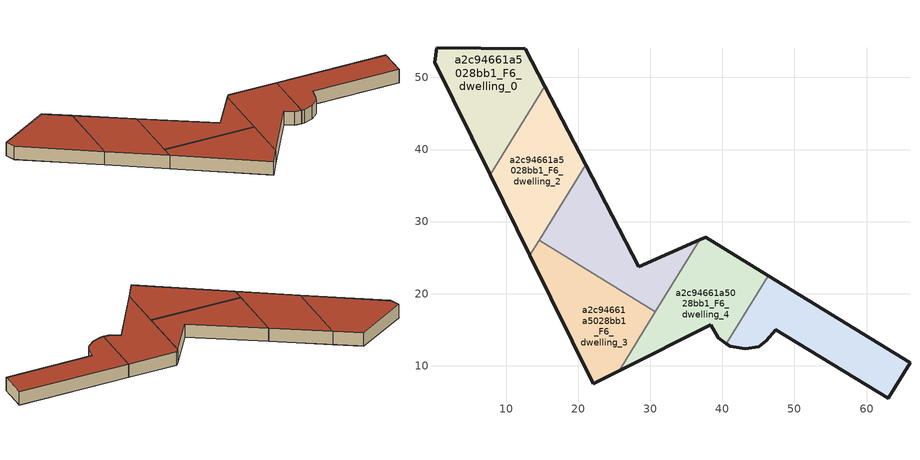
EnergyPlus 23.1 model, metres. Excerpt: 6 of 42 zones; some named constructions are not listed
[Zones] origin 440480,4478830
a2c94661a5028bb1_F6_dwelling_0
 floor to a2c94661a5028bb1_F5_dwelling_0 (EU_floor_Construction): 7.75,36.48 15.35,48.82 12.65,54 0.35,54.12 0.04,52.1 z18
 wall outside (EU_wall_Construction): 7.75,36.48 0.04,52.1 0.35,54.12 12.65,54 15.35,48.82 z18:21
 wall to a2c94661a5028bb1_F6_dwelling_1 (EU_wall_Construction): 15.35,48.82 7.75,36.48 z18:21
 roof outside (EU_roof_Construction): 12.65,54 15.35,48.82 7.75,36.48 0.04,52.1 0.35,54.12 z21
a2c94661a5028bb1_F6_dwelling_1
 floor to a2c94661a5028bb1_F5_dwelling_1 (EU_floor_Construction): 13.26,25.31 21.02,37.91 15.35,48.82 7.75,36.48 z18
 floor adiabatic (EU_floor_Construction): 30.69,17.47 36.87,27.5 28.4,23.72 21.02,37.91 14.55,27.41 z18; 25.66,9.29 30.69,17.47 14.55,27.41 13.26,25.31 22.05,7.48 z18
 wall outside (EU_wall_Construction): 13.26,25.31 7.75,36.48 / 15.35,48.82 21.02,37.91 z18:21
 wall to a2c94661a5028bb1_F6_dwelling_2 (EU_wall_Construction): 21.02,37.91 14.55,27.41 z18:21
 wall to a2c94661a5028bb1_F6_dwelling_3 (EU_wall_Construction): 14.55,27.41 13.26,25.31 z18:21
 roof outside (EU_roof_Construction): 15.35,48.82 21.02,37.91 13.26,25.31 7.75,36.48 z21; 36.87,27.5 30.69,17.47 14.55,27.41 21.02,37.91 28.4,23.72 z21; 30.69,17.47 25.66,9.29 22.05,7.48 13.26,25.31 14.55,27.41 z21
a2c94661a5028bb1_F6_dwelling_2
 floor to a2c94661a5028bb1_F5_dwelling_2 (EU_floor_Construction): 30.69,17.47 36.87,27.5 28.4,23.72 21.02,37.91 14.55,27.41 z18
 floor adiabatic (EU_floor_Construction): 13.26,25.31 21.02,37.91 15.35,48.82 7.75,36.48 z18
 wall outside (EU_wall_Construction): 21.02,37.91 28.4,23.72 36.87,27.5 z18:21
 wall to a2c94661a5028bb1_F6_dwelling_3 (EU_wall_Construction): 30.69,17.47 14.55,27.41 z18:21
 wall to a2c94661a5028bb1_F6_dwelling_4 (EU_wall_Construction): 36.87,27.5 30.69,17.47 z18:21
 roof outside (EU_roof_Construction): 15.35,48.82 21.02,37.91 13.26,25.31 7.75,36.48 z21; 36.87,27.5 30.69,17.47 14.55,27.41 21.02,37.91 28.4,23.72 z21
a2c94661a5028bb1_F6_dwelling_3
 floor to a2c94661a5028bb1_F5_dwelling_3 (EU_floor_Construction): 15.35,48.82 21.02,37.91 13.26,25.31 7.75,36.48 z18; 30.69,17.47 25.66,9.29 22.05,7.48 13.26,25.31 14.55,27.41 z18
 wall outside (EU_wall_Construction): 25.66,9.29 22.05,7.48 13.26,25.31 z18:21
 wall to a2c94661a5028bb1_F6_dwelling_4 (EU_wall_Construction): 30.69,17.47 25.66,9.29 z18:21
 roof outside (EU_roof_Construction): 15.35,48.82 21.02,37.91 13.26,25.31 7.75,36.48 z21; 30.69,17.47 25.66,9.29 22.05,7.48 13.26,25.31 14.55,27.41 z21
a2c94661a5028bb1_F6_dwelling_4
 floor to a2c94661a5028bb1_F5_dwelling_4 (EU_floor_Construction): 40.56,13.07 46.37,22.51 37.67,27.86 36.87,27.5 25.66,9.29 38.36,15.69 39.4,13.87 z18
 wall outside (EU_wall_Construction): 40.56,13.07 39.4,13.87 38.36,15.69 25.66,9.29 / 36.87,27.5 37.67,27.86 46.37,22.51 z18:21
 wall to a2c94661a5028bb1_F6_dwelling_5 (EU_wall_Construction): 46.37,22.51 40.56,13.07 z18:21
 roof outside (EU_roof_Construction): 46.37,22.51 40.56,13.07 39.4,13.87 38.36,15.69 25.66,9.29 36.87,27.5 37.67,27.86 z21
a2c94661a5028bb1_F6_dwelling_5
 floor to a2c94661a5028bb1_F5_dwelling_5 (EU_floor_Construction): 63.03,5.49 66.04,10.42 46.37,22.51 40.56,13.07 41.07,12.72 43.14,12.34 45.02,12.64 46.08,13.48 47.44,14.97 z18
 wall outside (EU_wall_Construction): 46.37,22.51 66.04,10.42 63.03,5.49 47.44,14.97 46.08,13.48 45.02,12.64 43.14,12.34 41.08,12.72 40.56,13.07 z18:21
 roof outside (EU_roof_Construction): 66.04,10.42 63.03,5.49 47.44,14.97 46.08,13.48 45.02,12.64 43.14,12.34 41.08,12.72 40.56,13.07 46.37,22.51 z21
[SCHEDULE:FILE] Column Number=1; Rows to Skip at Top=0; Number of Hours of Data=8760; Column Separator=Comma; Interpolate to Timestep=No; Minutes per Item=60; Adjust Schedule for Daylight Savings=Yes
Name | File
EU_Step8_GainSchedule_a2c94661a5028bb1_F5_dwelling_0_f000 | ../../schedules/a2c94661a5028bb1/a2c94661a5028bb1_F5_dwelling_0_f000_gain.csv
EU_Step8_GainSchedule_a2c94661a5028bb1_F5_dwelling_1_f000 | ../../schedules/a2c94661a5028bb1/a2c94661a5028bb1_F5_dwelling_1_f000_gain.csv
EU_Step8_GainSchedule_a2c94661a5028bb1_F5_dwelling_2_f000 | ../../schedules/a2c94661a5028bb1/a2c94661a5028bb1_F5_dwelling_2_f000_gain.csv
EU_Step8_GainSchedule_a2c94661a5028bb1_F5_dwelling_3_f000 | ../../schedules/a2c94661a5028bb1/a2c94661a5028bb1_F5_dwelling_3_f000_gain.csv
EU_Step8_GainSchedule_a2c94661a5028bb1_F5_dwelling_4_f000 | ../../schedules/a2c94661a5028bb1/a2c94661a5028bb1_F5_dwelling_4_f000_gain.csv
EU_Step8_GainSchedule_a2c94661a5028bb1_F5_dwelling_5_f000 | ../../schedules/a2c94661a5028bb1/a2c94661a5028bb1_F5_dwelling_5_f000_gain.csv
